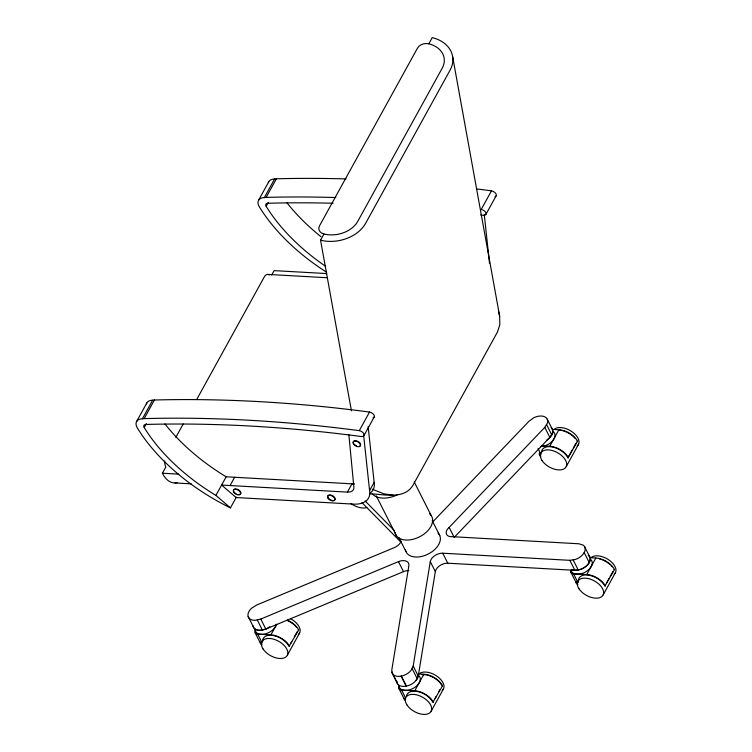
<?xml version="1.0" encoding="UTF-8"?>
<svg xmlns="http://www.w3.org/2000/svg" width="752" height="752" viewBox="0 0 752 752"><rect width="100%" height="100%" fill="white"/><g stroke="black" fill="none" stroke-linecap="round" stroke-linejoin="round"><path stroke-width="1.13" d="M401.107 541.261A9.409 5.903 -26.8 0 1 394.33 547.606L256.658 605.031L251.638 608.18A11.524 7.238 -26.8 0 0 255.201 620.325L260.775 619.056L398.447 561.622A9.409 5.903 -26.8 0 1 408.862 565.692L391.773 670.126L392.544 673.877A11.524 7.238 -26.8 0 0 411.1 670.352L413.186 666.056L430.285 561.622A9.409 5.903 -26.8 0 1 442.74 553.209L569.856 560.325L575.355 559.488A11.524 7.238 -26.8 0 0 583.251 545.162L578.974 543.781L451.867 536.665A8.639 5.424 -26.8 0 1 446.321 533.779A8.639 5.424 -26.8 0 1 449.141 527.406L544.796 427.362L547.418 423.103A11.524 7.238 -26.8 0 0 533.751 417.774L529.013 421.214L433.368 521.258A9.409 5.903 -26.8 0 1 432.344 522.208M416.147 680.353L418.244 676.067L435.333 571.623L430.285 561.622M136.554 421.581L146.809 402.978M258.5 200.37L268.755 181.768M236.372 497.11L230.432 507.882A152.083 87.129 28.9 0 1 137.372 428.02A12.963 7.426 28.9 0 1 142.391 418.798L152.647 400.186L154.433 400.008A1282.066 734.45 28.9 0 1 369.542 412.049A4.324 2.472 28.9 0 1 373.923 414.907A4.324 2.472 28.9 0 1 373.077 417.858M326.556 272.186A152.083 87.129 28.9 0 1 259.318 206.809A12.963 7.426 28.9 0 1 264.337 197.588L274.593 178.985L276.388 178.797A1282.066 734.45 28.9 0 1 346.08 178.929M142.391 418.798L144.177 418.61L154.433 400.008M264.337 197.588L266.123 197.4L276.388 178.797M230.432 507.882L215.899 495.399A150.428 86.17 28.9 0 1 144.215 427.531L146.377 423.611M325.71 266.377A150.428 86.17 28.9 0 1 266.17 206.321L268.323 202.401M175.836 437.344L183.206 423.987M196.798 399.321L264.234 277.027A8.639 4.55 -86.8 0 1 269.263 275.006M177.369 482.568A34.564 18.208 -86.8 0 1 162.394 473.224L165.816 467.02A8.639 4.55 -86.8 0 1 164.669 460.967M271.66 275.053L274.104 270.626L326.753 273.568M320.54 240.198L323.962 234.004A25.925 19.261 -10.3 0 0 357.82 221.248L442.176 68.263A25.925 19.261 -10.3 0 0 428.828 43.804L432.25 37.6A34.564 25.681 -10.3 0 1 450.044 70.209L365.688 223.194A34.564 25.681 -10.3 0 1 320.54 240.198L351.428 410.789M215.899 495.399L226.164 476.796A150.428 86.17 28.9 0 1 164.961 423.94M230.074 485.538L234.633 477.266M144.177 418.61A1282.066 734.45 28.9 0 1 359.287 430.652L369.542 412.049M495.023 196.648A4.324 2.472 28.9 0 0 495.869 193.696A4.324 2.472 28.9 0 0 491.488 190.839L481.233 209.441A4.324 2.472 28.9 0 1 485.961 213.089A4.324 2.472 28.9 0 1 482.944 215.288A1282.066 734.45 28.9 0 0 480.622 214.978M363.921 435.662L374.186 417.05M485.867 214.452L496.132 195.84M368.151 426.647L374.148 482.333L369.58 490.605A28.802 16.497 28.9 0 1 353.468 504.113L236.137 497.542L221.605 485.068L347.396 492.109L351.964 483.837A11.524 6.599 28.9 0 0 353.976 483.771M255.36 630.167A5.189 3.252 -26.8 0 0 257.71 634.133L270.908 634.867L276.802 624.169M290.686 643.468L291.757 641.522M294.436 636.653L297.125 631.793M262.617 641.447A14.974 8.582 28.9 0 1 273.39 635.553A14.974 8.582 28.9 0 1 289.078 646.382L298.685 629.875A15.557 8.911 28.9 0 0 287.358 620.146M287.367 655.171L299.681 632.846M399.218 686.078A5.189 3.252 -26.8 0 0 401.559 690.045L414.766 690.778L423.884 674.243A15.557 8.911 28.9 0 1 442.543 685.786L432.926 702.293A14.974 8.582 28.9 0 0 418.432 691.718A14.974 8.582 28.9 0 0 406.588 695.769M542.07 445.851L549.768 446.284L558.896 429.74A15.557 8.911 28.9 0 1 577.545 441.283L567.939 457.799A14.974 8.582 28.9 0 0 552.259 446.961A14.974 8.582 28.9 0 0 541.487 452.864M435.079 698.401L436.151 696.455M438.83 691.596L439.901 689.65M567.939 457.799L572.234 450.016M573.306 448.07L575.985 443.21M431.225 711.082L443.539 688.757M566.237 466.578L578.551 444.253M571.172 569.847A5.189 3.252 -26.8 0 0 573.522 573.814L586.72 574.556L595.838 558.012A15.557 8.911 28.9 0 1 614.497 569.555L604.89 586.071A14.974 8.582 28.9 0 0 588.628 575.139A14.974 8.582 28.9 0 0 578.542 581.982M606.497 583.148L609.186 578.288M610.257 576.342L612.936 571.473M603.189 594.851L615.503 572.526M449.141 527.406L454.199 537.407L549.844 437.363L552.466 433.105A11.524 7.238 -26.8 0 0 552.739 431.028M248.122 616.461L253.18 626.472A11.524 7.238 -26.8 0 0 260.248 630.336L265.823 629.067L403.495 571.633A9.409 5.903 -26.8 0 1 408.9 570.599M369.937 493.848C383.699 494.064 404.379 500.108 413.102 485.021L497.457 332.027L499.817 324.751L499.657 316.244L452.666 56.757M435.333 571.623A9.409 5.903 -26.8 0 1 447.797 563.21L574.904 570.326L580.403 569.49A11.524 7.238 -26.8 0 0 588.299 555.173M267.543 274.395L327.064 277.732M552.288 429.373L558.896 429.74M577.057 441.264L577.545 441.283M162.394 473.224L178.779 474.145M225.572 476.759L354.258 483.968M174.981 482.934L191.318 483.856M590.339 557.711L595.838 558.012M614.008 569.537L614.497 569.555M298.196 629.847L298.685 629.875M418.385 673.933L423.884 674.243M442.054 685.758L442.543 685.786M393.287 495.154L383.943 493.867L372.306 489.204M365.124 500.964L394.612 530.865M361.985 502.656L401.305 542.53M547.221 419.165L552.278 429.166A11.524 7.238 -26.8 0 0 551.103 427.653M546.657 424.758L551.714 434.769M544.796 427.362L549.844 437.363M538.065 448.493L541.036 454.387M584.548 546.591L589.606 556.593M584.191 552.598L589.239 562.599M573.193 560.024L578.25 570.025M569.856 560.325L574.904 570.326M573.522 573.814L577.987 582.659M571.012 572.554L576.474 583.355M414.202 481.91L431.14 515.449M432.212 520.6L439.788 535.603M442.74 553.209L447.797 563.21M398.861 537.53L405.93 551.536M376.273 495.85L396.389 535.678M398.447 561.622L403.495 571.633M413.186 666.056L418.244 676.067M412.162 668.707L417.21 678.708M401.277 676.048L406.334 686.059M401.164 676.133L406.221 686.134M401.559 690.045L405.535 697.903M391.792 672.062L397.601 683.878M391.971 672.542L397.028 682.553L396.821 681.989M399.049 688.776L404.51 699.586M260.775 619.056L265.823 629.067M257.316 620.052L262.363 630.054M257.71 634.133L262.175 642.969M255.191 632.864L260.653 643.674M498.623 311.704L499.657 316.244M484.279 214.621L489.514 263.341M363.592 434.919L369.58 490.605M348.834 434.468L353.844 486.704A11.524 6.599 28.9 0 1 347.396 492.109M268.389 182.67A12.963 7.426 28.9 0 1 274.593 178.985M476.411 188.921A1282.066 734.45 28.9 0 1 491.488 190.839M320.982 236.692A150.428 86.17 28.9 0 1 286.907 202.73M266.17 206.321A4.324 2.472 28.9 0 1 267.834 203.247A1282.066 734.45 28.9 0 1 333.108 203.256M266.123 197.4A1282.066 734.45 28.9 0 1 335.815 197.541M233.496 490.407A4.033 2.312 28.9 0 1 236.955 489.12A4.033 2.312 28.9 0 1 240.856 492.56A4.033 2.312 28.9 0 1 238.083 494.449M236.166 493.773A4.033 2.312 28.9 0 1 233.599 491.094M356.504 445.861A4.033 2.312 28.9 0 1 353.421 441.584A4.033 2.312 28.9 0 1 358.657 441.856A4.033 2.312 28.9 0 1 359.917 446.039M329.855 499.441A4.033 2.312 28.9 0 1 328.257 495.361A4.033 2.312 28.9 0 1 333.606 496.386A4.033 2.312 28.9 0 1 334.264 500.296M333.55 500.494A4.033 2.312 28.9 0 1 332.685 500.494M331.735 500.315A4.033 2.312 28.9 0 1 330.777 499.958M374.148 482.333A28.802 16.497 28.9 0 1 370.811 492.541M146.443 403.88A12.963 7.426 28.9 0 1 152.647 400.186M144.215 427.531A4.324 2.472 28.9 0 1 145.888 424.448A1282.066 734.45 28.9 0 1 360.998 436.489A4.324 2.472 28.9 0 0 364.015 434.299A4.324 2.472 28.9 0 0 359.287 430.652M323.962 234.004A8.639 6.42 -10.3 0 1 319.515 225.844L417.539 48.053A8.639 6.42 -10.3 0 1 428.828 43.804M398.203 494.384A23.039 14.467 -26.8 0 1 372.259 493.857M429.599 513.795A20.163 12.662 -26.8 0 1 420.377 536.392A20.163 12.662 -26.8 0 1 395.073 532.642M438.031 533.065A18.725 11.759 -26.8 0 1 428.151 554.074A18.725 11.759 -26.8 0 1 405.394 549.524M419.4 673.66A14.401 8.253 28.9 0 1 437.504 676.584A14.401 8.253 28.9 0 1 442.185 690.458M414.766 690.778A15.557 8.911 28.9 0 1 433.415 702.321M421.957 674.676A14.974 8.582 28.9 0 1 426.375 674.92M427.55 675.183A14.974 8.582 28.9 0 1 433.772 677.693M434.609 678.191A14.974 8.582 28.9 0 1 441.546 684.846M405.497 700.469A5.189 3.252 -26.8 0 1 404.219 698.317M290.469 618.68A14.401 8.253 28.9 0 1 298.337 634.547M270.908 634.867A15.557 8.911 28.9 0 1 289.567 646.41M287.283 620.475A14.974 8.582 28.9 0 1 296.401 627.13M262.091 644.746A5.189 3.252 -26.8 0 1 260.436 641.935M418.291 674.854A11.524 7.238 -26.8 0 1 407.885 685.739A11.524 7.238 -26.8 0 1 396.727 681.387M588.891 555.587A11.524 7.238 -26.8 0 1 585.864 566.388A11.524 7.238 -26.8 0 1 571.689 569.48M590.912 559.591A11.524 7.238 -26.8 0 1 585.423 572.046A11.524 7.238 -26.8 0 1 571.003 570.74M418.676 675.484A11.524 7.238 -26.8 0 1 412.679 688.635A11.524 7.238 -26.8 0 1 398.748 685.392M269.855 626.66A11.524 7.238 -26.8 0 1 252.916 625.711M276.313 624.442A11.524 7.238 -26.8 0 1 265.221 633.898A11.524 7.238 -26.8 0 1 254.937 629.715M553.942 432.221A11.524 7.238 -26.8 0 1 552.325 441.18A11.524 7.238 -26.8 0 1 540.735 446.585M551.921 428.217A11.524 7.238 -26.8 0 1 546.958 439.929M591.354 557.439A14.401 8.253 28.9 0 1 609.468 560.353A14.401 8.253 28.9 0 1 614.149 574.237M586.72 574.556A15.557 8.911 28.9 0 1 605.379 586.099M599.513 558.952A14.974 8.582 28.9 0 1 602.211 559.808M603.104 560.165A14.974 8.582 28.9 0 1 606.573 561.97M607.39 562.496A14.974 8.582 28.9 0 1 609.684 564.235M611.028 565.495A14.974 8.582 28.9 0 1 612.213 566.811M577.912 584.426A5.189 3.252 -26.8 0 1 576.248 581.625M554.412 429.166A14.401 8.253 28.9 0 1 572.516 432.08A14.401 8.253 28.9 0 1 577.198 445.964M549.768 446.284A15.557 8.911 28.9 0 1 568.427 457.827M559.093 430.144A14.974 8.582 28.9 0 1 561.387 430.426M562.562 430.68A14.974 8.582 28.9 0 1 566.153 431.892M567.036 432.287A14.974 8.582 28.9 0 1 575.271 438.538M540.961 456.154A5.189 3.252 -26.8 0 1 539.457 452.864M366.854 507.515A14.401 8.253 28.9 0 1 350.864 503.473M233.722 492.24A4.033 2.312 28.9 0 0 240.132 494.496A4.033 2.312 28.9 0 0 237.049 489.637A4.033 2.312 28.9 0 0 233.722 492.24M353.807 444.498A4.033 2.312 28.9 0 0 360.161 446.039A4.033 2.312 28.9 0 0 356.232 441.274A4.033 2.312 28.9 0 0 353.807 444.498M328.173 498.52A4.033 2.312 28.9 0 0 334.565 500.334A4.033 2.312 28.9 0 0 330.936 495.521A4.033 2.312 28.9 0 0 328.173 498.52M406.973 704.934A14.401 8.253 28.9 0 0 429.881 712.783A14.401 8.253 28.9 0 0 418.601 695.44A14.401 8.253 28.9 0 0 406.973 704.934M263.115 649.023A14.401 8.253 28.9 0 0 286.023 656.872A14.401 8.253 28.9 0 0 274.743 639.529A14.401 8.253 28.9 0 0 263.115 649.023M578.937 588.713A14.401 8.253 28.9 0 0 601.835 596.562A14.401 8.253 28.9 0 0 590.555 579.219A14.401 8.253 28.9 0 0 578.937 588.713M541.985 460.44A14.401 8.253 28.9 0 0 564.893 468.289A14.401 8.253 28.9 0 0 553.613 450.946A14.401 8.253 28.9 0 0 541.985 460.44"/></g></svg>
